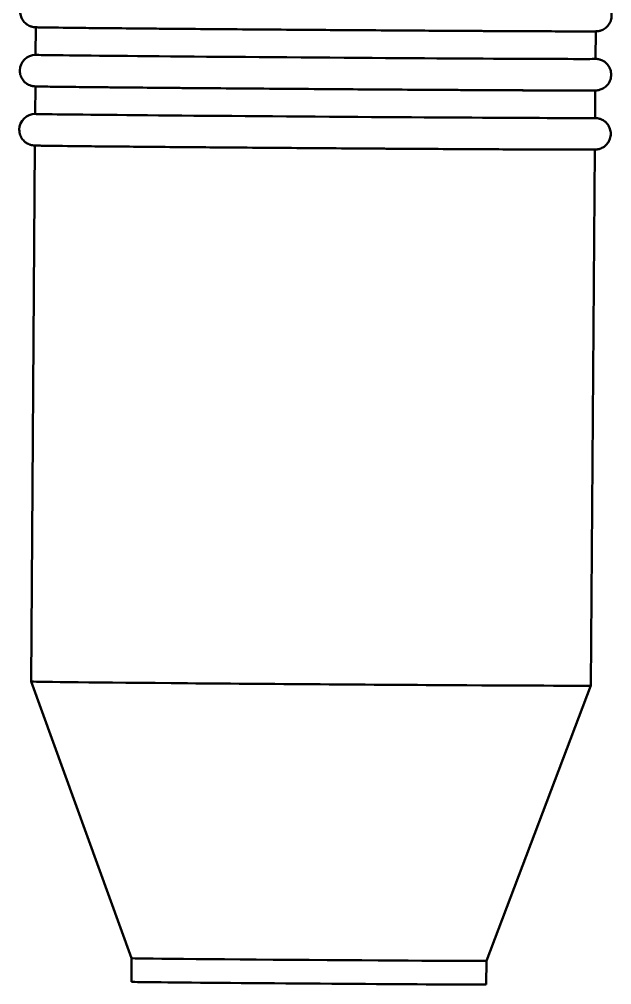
# Model space of a CAD drawing. Header units: millimetres. Extents: x 0 to 420, y 0 to 297.
# Drawn here: x 299.038 to 301.184, y 272.869 to 276.367 of the extents above; entities that cross this region are included whole.
import ezdxf

# ---------------------------------------------------------------- set-up
doc = ezdxf.new("R2010")
doc.units = ezdxf.units.MM
doc.header["$LTSCALE"] = 0.75
doc.layers.add('Visible', color=7, linetype='Continuous', lineweight=50)

msp = doc.modelspace()

# ---------------------------------------------------------------- linework, layer by layer
at = {"layer": 'Visible', "extrusion": (0, 1, 0)}
for p, q in [((299.098, 276.3386), (299.0972, 276.2387)), ((301.1265, 276.3239), (301.1257, 276.224)), ((299.0964, 276.1243), (299.0957, 276.0244)), ((301.1249, 276.1096), (301.1242, 276.0097)), ((299.0948, 275.91), (299.0808, 273.9673)), ((301.1234, 275.8953), (301.1093, 273.9526)), ((299.4449, 272.9647), (299.0808, 273.9673)), ((300.7306, 272.9553), (301.1093, 273.9526)), ((299.4449, 272.9647), (299.4443, 272.8789)), ((300.7306, 272.9553), (300.73, 272.8696))]:
    msp.add_line(p, q, dxfattribs=at)
at = {"layer": 'Visible', "extrusion": (1e-16, 0, -1)}
for centre in [(-299.097, 276.1814), (-299.0954, 275.9672)]:
    msp.add_arc(centre, 0.0573, 0.4947, 90.2872, dxfattribs=at)
for centre in [(300.1122, 276.3313), (300.1115, 276.2313), (300.1107, 276.117), (300.1099, 276.0171), (300.1091, 275.9028)]:
    msp.add_ellipse(centre, major_axis=(-1.0143, 0.0074), ratio=0.002285, start_param=3.141593, end_param=6.283185, dxfattribs=at)
at = {"layer": 'Visible'}
for centre, major_axis, start_param, end_param in [((300.095, 273.96), (-1.0143, 0.0074), 0, 3.141593), ((300.0878, 272.96), (-0.6428, 0.0047), 0.000849, 3.140744), ((300.0871, 272.8743), (-0.6428, 0.0047), 0, 3.141593)]:
    msp.add_ellipse(centre, major_axis=major_axis, ratio=0.002285, start_param=start_param, end_param=end_param, dxfattribs=at)
for points in [[(301.1272, 276.4384), (301.1278, 276.4383), (301.1286, 276.4383), (301.1299, 276.4382), (301.1305, 276.4382), (301.1322, 276.438), (301.1331, 276.438), (301.1352, 276.4377), (301.1358, 276.4376), (301.1372, 276.4373), (301.138, 276.4372), (301.1402, 276.4367), (301.1417, 276.4363), (301.145, 276.4354), (301.1467, 276.4347), (301.1511, 276.4329), (301.1538, 276.4316), (301.1603, 276.4277), (301.164, 276.4248), (301.1714, 276.4174), (301.1749, 276.4126), (301.1804, 276.4021), (301.1823, 276.3962), (301.1843, 276.3842), (301.1843, 276.3779), (301.1823, 276.366), (301.1804, 276.36), (301.1747, 276.3493), (301.171, 276.3443), (301.1623, 276.3359), (301.1572, 276.3323), (301.1495, 276.3285), (301.1469, 276.3275), (301.1428, 276.3262), (301.1412, 276.3258), (301.1379, 276.325), (301.1364, 276.3247), (301.1343, 276.3244), (301.1335, 276.3243), (301.132, 276.3242), (301.1313, 276.3241), (301.1296, 276.324), (301.1289, 276.324), (301.1263, 276.3238), (301.1247, 276.3238), (301.1163, 276.3237), (301.106, 276.3236), (301.0602, 276.3236), (301.0087, 276.3237), (300.8789, 276.3242), (300.8015, 276.3246), (300.6279, 276.3256), (300.5296, 276.3262), (300.3247, 276.3275), (300.2155, 276.3283), (300, 276.3298), (299.891, 276.3307), (299.6867, 276.3323), (299.5889, 276.3331), (299.4166, 276.3347), (299.3399, 276.3354), (299.2171, 276.3367), (299.1693, 276.3373), (299.1244, 276.338), (299.1137, 276.3381), (299.103, 276.3384), (299.1004, 276.3385), (299.0969, 276.3386), (299.0961, 276.3386), (299.0935, 276.3389), (299.0928, 276.3389), (299.0912, 276.3391), (299.0905, 276.3392), (299.0889, 276.3394), (299.088, 276.3396), (299.0856, 276.3401), (299.084, 276.3405), (299.0807, 276.3415), (299.079, 276.342), (299.0747, 276.3437), (299.0722, 276.345), (299.0659, 276.3486), (299.0622, 276.3514), (299.0547, 276.3585), (299.0511, 276.3631), (299.0454, 276.3735), (299.0433, 276.3793), (299.0415, 276.3889), (299.0412, 276.3926), (299.0412, 276.3962)], [(301.1256, 276.2241), (301.1263, 276.2241), (301.127, 276.224), (301.1283, 276.224), (301.1289, 276.2239), (301.1306, 276.2238), (301.1315, 276.2237), (301.1336, 276.2234), (301.1343, 276.2233), (301.1357, 276.2231), (301.1365, 276.2229), (301.1386, 276.2224), (301.1402, 276.2221), (301.1434, 276.2211), (301.1452, 276.2205), (301.1496, 276.2187), (301.1522, 276.2174), (301.1587, 276.2135), (301.1624, 276.2106), (301.1698, 276.2031), (301.1734, 276.1983), (301.1788, 276.1878), (301.1808, 276.1819), (301.1827, 276.1699), (301.1827, 276.1637), (301.1808, 276.1517), (301.1788, 276.1458), (301.1732, 276.135), (301.1695, 276.13), (301.1608, 276.1216), (301.1557, 276.1181), (301.1479, 276.1143), (301.1454, 276.1133), (301.1413, 276.1119), (301.1396, 276.1115), (301.1364, 276.1107), (301.1348, 276.1105), (301.1327, 276.1101), (301.132, 276.1101), (301.1304, 276.1099), (301.1298, 276.1098), (301.128, 276.1097), (301.1273, 276.1097), (301.1247, 276.1096), (301.1232, 276.1095), (301.1147, 276.1094), (301.1045, 276.1094), (301.0586, 276.1093), (301.0072, 276.1094), (300.8773, 276.11), (300.7999, 276.1103), (300.6264, 276.1113), (300.5281, 276.1119), (300.3231, 276.1132), (300.2139, 276.114), (299.9984, 276.1155), (299.8894, 276.1164), (299.6851, 276.118), (299.5873, 276.1188), (299.415, 276.1204), (299.3384, 276.1211), (299.2155, 276.1224), (299.1678, 276.123), (299.1228, 276.1237), (299.1121, 276.1239), (299.1014, 276.1241), (299.0988, 276.1242), (299.0954, 276.1243), (299.0945, 276.1244), (299.0919, 276.1246), (299.0913, 276.1246), (299.0897, 276.1248), (299.089, 276.1249), (299.0874, 276.1252), (299.0865, 276.1253), (299.0841, 276.1258), (299.0824, 276.1262), (299.0791, 276.1272), (299.0774, 276.1278), (299.0732, 276.1294), (299.0706, 276.1307), (299.0643, 276.1343), (299.0606, 276.1371), (299.0532, 276.1442), (299.0496, 276.1489), (299.0439, 276.1592), (299.0418, 276.1651), (299.04, 276.1746), (299.0396, 276.1783), (299.0397, 276.1819)], [(301.1241, 276.0098), (301.1247, 276.0098), (301.1254, 276.0098), (301.1267, 276.0097), (301.1274, 276.0096), (301.1291, 276.0095), (301.1299, 276.0094), (301.1321, 276.0091), (301.1327, 276.009), (301.1341, 276.0088), (301.1349, 276.0086), (301.1371, 276.0082), (301.1386, 276.0078), (301.1419, 276.0068), (301.1436, 276.0062), (301.148, 276.0044), (301.1507, 276.0031), (301.1571, 275.9992), (301.1609, 275.9963), (301.1683, 275.9889), (301.1718, 275.984), (301.1773, 275.9735), (301.1792, 275.9676), (301.1812, 275.9556), (301.1812, 275.9494), (301.1792, 275.9374), (301.1772, 275.9315), (301.1716, 275.9207), (301.1679, 275.9157), (301.1592, 275.9073), (301.1541, 275.9038), (301.1464, 275.9), (301.1438, 275.899), (301.1397, 275.8976), (301.1381, 275.8972), (301.1348, 275.8964), (301.1333, 275.8962), (301.1312, 275.8959), (301.1304, 275.8958), (301.1289, 275.8956), (301.1282, 275.8956), (301.1265, 275.8954), (301.1258, 275.8954), (301.1232, 275.8953), (301.1216, 275.8953), (301.1132, 275.8951), (301.1029, 275.8951), (301.0571, 275.895), (301.0056, 275.8952), (300.8758, 275.8957), (300.7984, 275.8961), (300.6248, 275.897), (300.5265, 275.8976), (300.3216, 275.8989), (300.2124, 275.8997), (299.9969, 275.9013), (299.8879, 275.9021), (299.6836, 275.9037), (299.5858, 275.9046), (299.4135, 275.9061), (299.3368, 275.9068), (299.2139, 275.9081), (299.1662, 275.9087), (299.1213, 275.9094), (299.1106, 275.9096), (299.0999, 275.9098), (299.0973, 275.9099), (299.0938, 275.9101), (299.093, 275.9101), (299.0904, 275.9103), (299.0897, 275.9104), (299.0881, 275.9105), (299.0874, 275.9106), (299.0858, 275.9109), (299.0849, 275.911), (299.0825, 275.9115), (299.0809, 275.9119), (299.0776, 275.9129), (299.0759, 275.9135), (299.0716, 275.9152), (299.0691, 275.9164), (299.0628, 275.9201), (299.0591, 275.9228), (299.0516, 275.9299), (299.048, 275.9346), (299.0423, 275.9449), (299.0402, 275.9508), (299.0384, 275.9603), (299.0381, 275.964), (299.0381, 275.9677)]]:
    msp.add_open_spline(points, degree=3, knots=[2.227128, 2.227128, 2.227128, 2.227128, 2.241063, 2.241063, 2.252129, 2.252129, 2.260459, 2.260459, 2.263317, 2.263317, 2.265856, 2.265856, 2.269806, 2.269806, 2.273906, 2.273906, 2.280164, 2.280164, 2.289983, 2.289983, 2.302251, 2.302251, 2.314983, 2.314983, 2.327747, 2.327747, 2.340514, 2.340514, 2.353278, 2.353278, 2.366003, 2.366003, 2.371809, 2.371809, 2.37578, 2.37578, 2.38058, 2.38058, 2.38446, 2.38446, 2.390453, 2.390453, 2.403487, 2.403487, 2.442531, 2.442531, 2.559988, 2.559988, 2.806034, 2.806034, 3.032638, 3.032638, 3.259049, 3.259049, 3.485363, 3.485363, 3.711656, 3.711656, 3.937948, 3.937948, 4.164266, 4.164266, 4.390676, 4.390676, 4.4968, 4.4968, 4.548001, 4.548001, 4.572788, 4.572788, 4.579741, 4.579741, 4.583569, 4.583569, 4.586878, 4.586878, 4.59111, 4.59111, 4.595102, 4.595102, 4.601122, 4.601122, 4.610645, 4.610645, 4.62281, 4.62281, 4.635533, 4.635533, 4.643209, 4.643209, 4.643209, 4.643209], dxfattribs=at)

doc.saveas('drawing.dxf')
